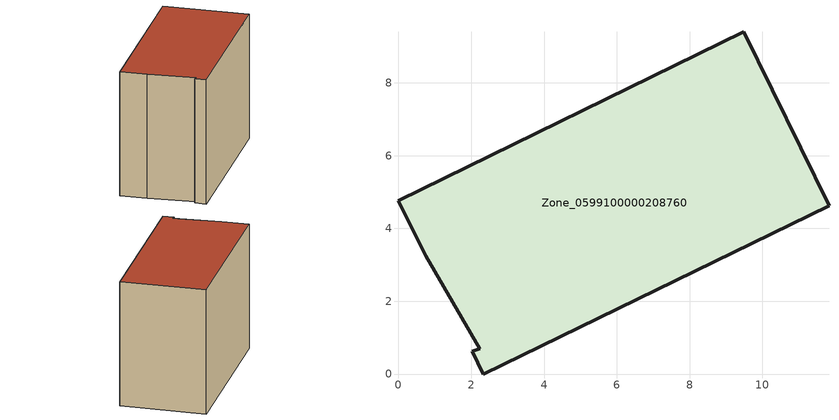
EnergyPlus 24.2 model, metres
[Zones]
Zone_0599100000208760
 floor ground (C_G): 2.33,0 2.02,0.63 2.23,0.7 0.74,3.25 0,4.76 9.49,9.4 11.83,4.62 z0
 wall outside (C_F): 2.33,0 11.83,4.62 9.49,9.4 0,4.76 0.74,3.25 2.23,0.7 2.02,0.63 2.33,0 z0:8.02
 roof outside (C_R): 2.02,0.63 2.33,0 11.83,4.62 9.49,9.4 0,4.76 0.74,3.25 2.23,0.7 z8.02
[BUILDING]
Pand.0599100000208760: North Axis=0; Terrain=City; Loads Convergence Tolerance Value=0.04; Temperature Convergence Tolerance Value=0.4; Solar Distribution=FullExterior; Maximum Number of Warmup Days=25; Minimum Number of Warmup Days=1
[Site:Location]
Rotterdam.The.Hague.AP_ZH_NLD Design_Conditions: Latitude=51.96; Longitude=4.45; Time Zone=1; Elevation=-4.5
[SITE:GROUNDTEMPERATURE:BUILDINGSURFACE]
18, 18, 18, 18, 18, 18, 18, 18, 18, 18, 18, 18
[MATERIAL] Thermal Absorptance=0.9; Solar Absorptance=0.7; Visible Absorptance=0.7
Name | Roughness | Thickness | Conductivity | Density | Specific Heat
G.TC.1975-1991 | MediumSmooth | 0.15 | 0.288461 | 540 | 1210
F.TC.1975-1991 | Rough | 0.3 | 0.230769 | 1920 | 840
R.TC.1975-1991 | MediumRough | 0.2 | 0.153846 | 1500 | 1000
[CONSTRUCTION]
C_G: G.TC.1975-1991
C_F: F.TC.1975-1991
C_R: R.TC.1975-1991
[ZONE]
Zone_0599100000208760: Type=1; Multiplier=1; Ceiling Height=Autocalculate; Volume=Autocalculate; Floor Area=autocalculate; Part of Total Floor Area=Yes
[ZONEINFILTRATION:DESIGNFLOWRATE]
Infil_Zone_0599100000208760: Zone or ZoneList or Space or SpaceList=Zone_0599100000208760; Schedule=AlwaysOn; Design Flow Rate Calculation Method=Flow/Area; Flow Rate per Floor Area=0.003; Constant Term Coefficient=1; Temperature Term Coefficient=0; Velocity Term Coefficient=0; Velocity Squared Term Coefficient=0
[HVACTEMPLATE:ZONE:IDEALLOADSAIRSYSTEM]
Zone_0599100000208760: Maximum Heating Supply Air Temperature=50; Minimum Cooling Supply Air Temperature=13; Maximum Heating Supply Air Humidity Ratio=0.0156; Minimum Cooling Supply Air Humidity Ratio=0.0077; Heating Limit=NoLimit; Cooling Limit=NoLimit; Dehumidification Control Type=ConstantSensibleHeatRatio; Cooling Sensible Heat Ratio=0.7; Dehumidification Setpoint=60; Humidification Control Type=None; Humidification Setpoint=30; Outdoor Air Method=None; Outdoor Air Flow Rate per Person=0.00944; Outdoor Air Flow Rate per Zone Floor Area=0; Outdoor Air Flow Rate per Zone=0; Demand Controlled Ventilation Type=None; Outdoor Air Economizer Type=NoEconomizer; Heat Recovery Type=None; Sensible Heat Recovery Effectiveness=0.7; Latent Heat Recovery Effectiveness=0.65
[ZONECONTROL:THERMOSTAT]
ThermostatControl_Zone_0599100000208760: Zone or ZoneList=Zone_0599100000208760; Control Type Schedule=DualSetpointControlType; Control 1=Thermostat_Zone_0599100000208760; Temperature Difference Between Cutout And Setpoint=0
[THERMOSTATSETPOINT:DUALSETPOINT]
Thermostat_Zone_0599100000208760: Heating Setpoint Temperature Schedule=HeatingSetpoint_Zone_0599100000208760; Cooling Setpoint Temperature Schedule=CoolingSetpoint_Zone_0599100000208760
[SCHEDULE:COMPACT]
HeatingSetpoint_Zone_0599100000208760: Through: 12/31, For: AllDays, Until: 24:00, 21
CoolingSetpoint_Zone_0599100000208760: Through: 12/31, For: AllDays, Until: 24:00, 24
DualSetpointControlType: Through: 12/31, For: AllDays, Until: 24:00, 4
AlwaysOn: Through: 12/31, For: AllDays, Until: 24:00, 1
